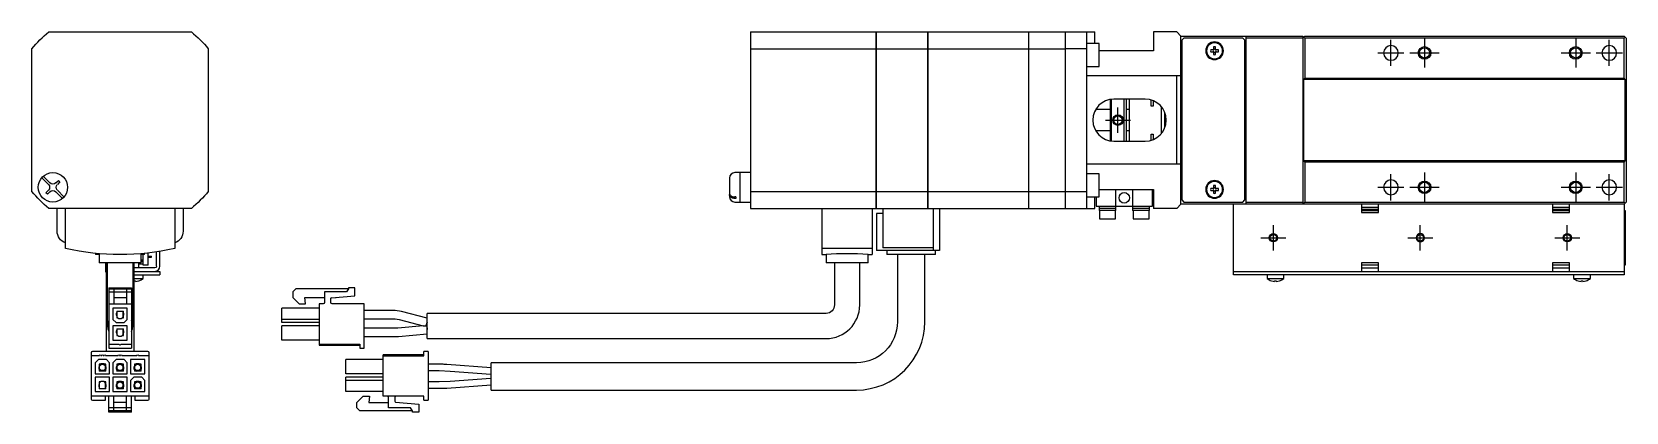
# Model space of a CAD drawing. Extents: x 0 to 783, y -8 to 230.
# Drawn here: x 403.8 to 783.4, y 71.1 to 161.6 of the extents above; entities that cross this region are included whole.
import ezdxf

# ---------------------------------------------------------------- set-up
doc = ezdxf.new("R2010")
doc.units = 0
doc.header["$LTSCALE"] = 0.5
doc.linetypes.add('CENTER', pattern=[50.8, 31.75, -6.35, 6.35, -6.35])
for name, color, linetype in [('MSM_CENTER', 1, 'CENTER'), ('MSM_CONTINUOUS', 7, 'CONTINUOUS'), ('MSM_NARROW', 5, 'CONTINUOUS')]:
    doc.layers.add(name, color=color, linetype=linetype)

msp = doc.modelspace()

# ---------------------------------------------------------------- linework, layer by layer
at = {"layer": 'MSM_CENTER'}
for p, q in [((727.4, 153.54), (727.4, 159.74)), ((735.4, 160.14), (735.4, 153.14)), ((771.4, 160.14), (771.4, 153.14)), ((779.4, 153.54), (779.4, 159.74)), ((724.3, 156.64), (730.5, 156.64)), ((731.9, 156.64), (738.9, 156.64)), ((767.9, 156.64), (774.9, 156.64)), ((776.3, 156.64), (782.5, 156.64)), ((659.4, 140.64), (665.4, 140.64)), ((662.4, 137.64), (662.4, 143.64)), ((727.4, 121.54), (727.4, 127.74)), ((735.4, 128.14), (735.4, 121.14)), ((771.4, 128.14), (771.4, 121.14)), ((779.4, 121.54), (779.4, 127.74)), ((724.3, 124.64), (730.5, 124.64)), ((731.9, 124.64), (738.9, 124.64)), ((767.9, 124.64), (774.9, 124.64)), ((776.3, 124.64), (782.5, 124.64)), ((699.4, 109.64), (699.4, 115.64)), ((734.4, 109.64), (734.4, 115.64)), ((769.4, 109.64), (769.4, 115.64)), ((696.4, 112.64), (702.4, 112.64)), ((731.4, 112.64), (737.4, 112.64)), ((766.4, 112.64), (772.4, 112.64))]:
    msp.add_line(p, q, dxfattribs=at)
at = {"layer": 'MSM_CONTINUOUS'}
for p, q in [((407.79, 161.64), (407.66, 161.51)), ((407.82, 161.64), (441.76, 161.64)), ((441.92, 161.51), (441.79, 161.64)), ((574.9, 161.64), (574.9, 119.64)), ((574.9, 161.64), (604.85, 161.64)), ((604.85, 119.64), (604.85, 161.64)), ((604.85, 161.59), (604.9, 161.59)), ((604.9, 119.64), (604.9, 161.64)), ((604.9, 161.64), (617.15, 161.64)), ((617.15, 119.64), (617.15, 161.64)), ((617.15, 161.59), (617.2, 161.59)), ((617.2, 161.64), (641.15, 161.64)), ((617.2, 119.64), (617.2, 161.64)), ((641.15, 119.64), (641.15, 161.64)), ((641.15, 161.59), (641.2, 161.59)), ((641.2, 161.64), (656.9, 161.64)), ((641.2, 119.64), (641.2, 161.64)), ((649.9, 119.64), (649.9, 161.64)), ((654.9, 161.64), (654.9, 119.64)), ((656.9, 158.89), (656.9, 161.64)), ((670.9, 161.64), (670.9, 157.14)), ((676.4, 161.64), (670.9, 161.64)), ((677.4, 160.64), (676.4, 161.64)), ((677.4, 120.64), (677.4, 160.64)), ((677.4, 160.64), (706.4, 160.64)), ((678.1, 160.14), (677.6, 159.64)), ((677.6, 159.64), (677.6, 121.64)), ((692.1, 160.14), (678.1, 160.14)), ((692.6, 159.64), (692.1, 160.14)), ((692.6, 121.64), (692.6, 159.64)), ((692.9, 120.64), (692.9, 160.64)), ((706.4, 160.14), (692.9, 160.14)), ((706.4, 160.64), (706.4, 120.64)), ((706.9, 160.64), (706.4, 160.14)), ((706.65, 160.39), (706.9, 160.14)), ((706.9, 160.64), (782.9, 160.64)), ((706.9, 160.14), (706.9, 150.64)), ((782.9, 160.14), (706.9, 160.14)), ((783.4, 160.14), (782.9, 160.64)), ((782.9, 160.14), (783.15, 160.39)), ((782.9, 150.64), (782.9, 160.14)), ((783.4, 160.14), (783.4, 121.14)), ((403.92, 157.77), (403.79, 157.64)), ((403.79, 123.67), (403.79, 157.61)), ((445.79, 157.64), (445.66, 157.77)), ((445.79, 157.61), (445.79, 123.67)), ((574.9, 157.61), (604.85, 157.61)), ((604.85, 157.35), (604.9, 157.35)), ((604.9, 157.61), (617.15, 157.61)), ((617.15, 157.35), (617.2, 157.35)), ((617.2, 157.61), (641.15, 157.61)), ((641.15, 157.35), (641.2, 157.35)), ((641.2, 157.61), (649.9, 157.61)), ((654.9, 157.64), (649.9, 157.64)), ((657.9, 158.89), (654.9, 158.89)), ((657.9, 153.39), (657.9, 158.89)), ((670.9, 157.14), (657.9, 157.14)), ((685.16, 157.38), (684.48, 157.38)), ((684.48, 156.9), (685.16, 156.9)), ((685.16, 158.06), (685.16, 157.38)), ((685.16, 156.9), (685.16, 156.22)), ((685.64, 157.38), (685.64, 158.06)), ((686.32, 157.38), (685.64, 157.38)), ((685.64, 156.22), (685.64, 156.9)), ((685.64, 156.9), (686.32, 156.9)), ((654.9, 153.39), (657.9, 153.39)), ((677.6, 154.89), (677.4, 154.89)), ((692.9, 154.89), (692.6, 154.89)), ((692.9, 154.39), (692.6, 154.39)), ((677.4, 151.14), (654.9, 151.14)), ((676.4, 130.14), (676.4, 151.14)), ((677.6, 150.64), (677.4, 150.64)), ((677.6, 148.14), (677.4, 148.14)), ((692.6, 148.89), (692.9, 148.89)), ((706.9, 150.64), (706.6, 150.34)), ((783.2, 150.34), (706.6, 150.34)), ((706.6, 150.34), (706.6, 130.94)), ((706.9, 150.64), (782.9, 150.64)), ((783.2, 150.34), (782.9, 150.64)), ((783.2, 130.94), (783.2, 150.34)), ((660.6, 135.7), (660.6, 145.57)), ((660.8, 145.6), (660.8, 135.67)), ((668.9, 145.64), (661.4, 145.64)), ((663.9, 135.64), (663.9, 145.64)), ((664.4, 135.64), (664.4, 145.64)), ((665.1, 145.64), (665.1, 135.64)), ((670.3, 143.97), (670.3, 145.44)), ((670.8, 145.26), (670.8, 143.97)), ((692.7, 145.64), (692.6, 145.64)), ((692.7, 135.64), (692.7, 145.64)), ((692.9, 145.44), (692.7, 145.64)), ((660.6, 143.14), (657.07, 143.14)), ((665.1, 143.14), (664.4, 143.14)), ((670.8, 143.99), (670.3, 143.99)), ((670.8, 143.97), (670.3, 143.97)), ((672.8, 137.51), (672.8, 143.77)), ((673.6, 138.93), (673.6, 142.34)), ((673.74, 141.89), (673.6, 141.89)), ((657.07, 138.14), (660.6, 138.14)), ((664.4, 138.14), (665.1, 138.14)), ((670.3, 137.3), (670.8, 137.3)), ((670.3, 135.84), (670.3, 137.3)), ((670.3, 137.29), (670.8, 137.29)), ((670.8, 137.3), (670.8, 136.01)), ((673.6, 139.39), (673.74, 139.39)), ((661.4, 135.64), (668.9, 135.64)), ((677.4, 133.14), (677.6, 133.14)), ((692.6, 135.64), (692.7, 135.64)), ((692.7, 135.64), (692.9, 135.84)), ((677.4, 130.14), (654.9, 130.14)), ((677.4, 130.64), (677.6, 130.64)), ((692.9, 132.39), (692.6, 132.39)), ((706.6, 130.94), (706.9, 130.64)), ((783.2, 130.94), (706.6, 130.94)), ((706.9, 130.64), (706.9, 121.14)), ((782.9, 130.64), (706.9, 130.64)), ((782.9, 130.64), (783.2, 130.94)), ((782.9, 121.14), (782.9, 130.64)), ((407.73, 125.34), (406.14, 126.93)), ((406.5, 127.28), (408.08, 125.7)), ((409.49, 125.7), (410.1, 126.3)), ((410.45, 125.95), (409.85, 125.34)), ((410.1, 126.3), (410.45, 125.95)), ((569.9, 126.84), (569.9, 122.44)), ((572.35, 128.14), (571.2, 128.14)), ((572.35, 128.14), (572.35, 121.14)), ((572.4, 128.09), (572.35, 128.09)), ((572.4, 128.14), (572.4, 121.14)), ((574.9, 128.14), (572.4, 128.14)), ((657.9, 127.89), (654.9, 127.89)), ((657.9, 122.39), (657.9, 127.89)), ((677.4, 126.39), (677.6, 126.39)), ((692.6, 126.89), (692.9, 126.89)), ((692.6, 126.39), (692.9, 126.39)), ((403.79, 123.64), (403.92, 123.51)), ((407.13, 123.33), (407.73, 123.93)), ((407.48, 122.98), (407.13, 123.33)), ((408.08, 123.58), (407.48, 122.98)), ((411.08, 121.99), (409.49, 123.58)), ((409.85, 123.93), (411.43, 122.35)), ((445.66, 123.51), (445.79, 123.64)), ((569.9, 123.27), (569.91, 123.16)), ((569.91, 123.16), (569.94, 123.05)), ((569.94, 123.05), (569.99, 122.94)), ((569.99, 122.94), (570.05, 122.84)), ((570.05, 122.84), (570.14, 122.74)), ((570.14, 122.74), (570.24, 122.65)), ((570.24, 122.65), (570.36, 122.56)), ((571.4, 122.35), (571.2, 122.35)), ((571.4, 121.99), (571.2, 121.99)), ((571.4, 122.35), (571.4, 121.99)), ((574.9, 123.67), (604.85, 123.67)), ((604.85, 123.92), (604.9, 123.92)), ((604.9, 123.67), (617.15, 123.67)), ((617.15, 123.92), (617.2, 123.92)), ((617.2, 123.67), (641.15, 123.67)), ((641.15, 123.92), (641.2, 123.92)), ((641.2, 123.67), (649.9, 123.67)), ((649.9, 123.64), (654.9, 123.64)), ((654.9, 122.39), (657.9, 122.39)), ((656.9, 119.64), (656.9, 122.39)), ((657.2, 122.39), (657.2, 120.14)), ((657.9, 124.14), (670.9, 124.14)), ((661.9, 119.14), (661.9, 124.14)), ((665.9, 124.14), (665.9, 119.14)), ((670.6, 120.14), (670.6, 124.14)), ((670.9, 124.14), (670.9, 119.64)), ((677.6, 121.64), (678.1, 121.14)), ((685.16, 124.38), (684.48, 124.38)), ((684.48, 123.9), (685.16, 123.9)), ((685.16, 125.06), (685.16, 124.38)), ((685.16, 123.9), (685.16, 123.22)), ((685.64, 124.38), (685.64, 125.06)), ((686.32, 124.38), (685.64, 124.38)), ((685.64, 123.22), (685.64, 123.9)), ((685.64, 123.9), (686.32, 123.9)), ((692.1, 121.14), (692.6, 121.64)), ((407.66, 119.77), (407.79, 119.64)), ((441.76, 119.64), (407.82, 119.64)), ((409.79, 114.22), (409.79, 119.64)), ((411.79, 110.07), (411.79, 119.64)), ((437.79, 119.64), (437.79, 110.07)), ((439.79, 119.64), (439.79, 114.22)), ((441.79, 119.64), (441.92, 119.77)), ((571.2, 121.14), (572.35, 121.14)), ((572.35, 121.19), (572.4, 121.19)), ((572.4, 121.14), (574.9, 121.14)), ((574.9, 119.64), (604.85, 119.64)), ((591.9, 119.64), (591.9, 108.64)), ((603.9, 119.64), (603.9, 108.64)), ((604.85, 119.69), (604.9, 119.69)), ((604.9, 119.64), (641.15, 119.64)), ((606.4, 118.44), (604.9, 118.44)), ((604.9, 118.44), (604.9, 109.64)), ((606.4, 119.64), (606.4, 110.24)), ((617.15, 119.69), (617.2, 119.69)), ((618.4, 119.64), (618.4, 109.64)), ((619.9, 119.64), (619.9, 109.64)), ((641.15, 119.69), (641.2, 119.69)), ((641.2, 119.64), (656.9, 119.64)), ((657.2, 120.14), (670.6, 120.14)), ((657.9, 120.14), (657.9, 119.14)), ((661.9, 119.64), (657.9, 119.64)), ((661.9, 119.14), (657.9, 119.14)), ((658, 119.14), (658, 117.14)), ((661.8, 117.14), (661.8, 119.14)), ((669.9, 119.64), (665.9, 119.64)), ((669.9, 119.14), (665.9, 119.14)), ((666, 119.14), (666, 117.14)), ((669.8, 117.14), (669.8, 119.14)), ((669.9, 119.14), (669.9, 120.14)), ((676.4, 119.64), (670.9, 119.64)), ((676.4, 119.64), (677.4, 120.64)), ((782.9, 120.64), (677.4, 120.64)), ((678.1, 121.14), (692.1, 121.14)), ((689.9, 103.84), (689.9, 120.64)), ((692.9, 121.14), (706.4, 121.14)), ((706.4, 121.14), (706.9, 120.64)), ((706.9, 121.14), (706.65, 120.89)), ((706.9, 121.14), (782.9, 121.14)), ((720.4, 120.64), (720.4, 118.64)), ((721.35, 119.84), (720.4, 119.84)), ((724.4, 119.34), (720.4, 119.34)), ((720.4, 119.14), (724.4, 119.14)), ((720.4, 118.64), (724.4, 118.64)), ((723.45, 119.84), (721.35, 119.84)), ((724.4, 119.84), (723.45, 119.84)), ((723.9, 119.14), (723.9, 119.34)), ((724.4, 118.64), (724.4, 120.64)), ((765.9, 120.64), (765.9, 118.64)), ((766.85, 119.84), (765.9, 119.84)), ((769.9, 119.34), (765.9, 119.34)), ((765.9, 119.14), (769.9, 119.14)), ((765.9, 118.64), (769.9, 118.64)), ((768.95, 119.84), (766.85, 119.84)), ((769.9, 119.84), (768.95, 119.84)), ((769.9, 118.64), (769.9, 120.64)), ((783.15, 120.89), (782.9, 121.14)), ((782.9, 120.64), (783.4, 121.14)), ((782.9, 120.64), (782.9, 103.84)), ((782.9, 119.14), (783.2, 119.14)), ((783.2, 119.14), (783.2, 106.14)), ((658, 117.14), (661.8, 117.14)), ((666, 117.14), (669.8, 117.14)), ((618.4, 110.24), (606.4, 110.24)), ((418.97, 108.93), (418.97, 108.64)), ((419.79, 108.64), (418.97, 108.64)), ((419.79, 108.85), (419.79, 106.64)), ((429.79, 106.64), (419.79, 106.64)), ((421.29, 106.64), (421.29, 105.04)), ((421.54, 85.54), (421.54, 106.64)), ((421.79, 91.64), (421.79, 106.64)), ((427.79, 106.64), (427.79, 91.64)), ((428.04, 106.64), (428.04, 85.54)), ((429.29, 105.44), (429.29, 106.64)), ((430.29, 106.39), (429.29, 106.39)), ((429.79, 106.64), (429.79, 108.85)), ((430.61, 108.64), (429.79, 108.64)), ((429.79, 107.39), (430.29, 107.39)), ((430.29, 107.16), (429.79, 107.16)), ((430.29, 106.93), (429.79, 106.93)), ((430.29, 106.14), (430.29, 108.64)), ((430.61, 108.64), (430.61, 108.93)), ((431.49, 106.14), (431.49, 109.02)), ((431.49, 108.26), (432.29, 108.26)), ((431.49, 108.01), (432.29, 108.01)), ((432.29, 108.01), (432.29, 108.26)), ((433.49, 105.84), (433.49, 109.28)), ((434.29, 105.84), (434.29, 109.4)), ((603.9, 110.07), (591.9, 110.07)), ((591.9, 108.64), (592.9, 108.64)), ((592.9, 108.64), (592.9, 106.64)), ((602.9, 106.64), (592.9, 106.64)), ((594.9, 106.64), (594.9, 96.64)), ((600.9, 96.64), (600.9, 106.64)), ((602.9, 108.64), (603.9, 108.64)), ((602.9, 106.64), (602.9, 108.64)), ((619.9, 109.64), (604.9, 109.64)), ((607.33, 109.64), (607.33, 108.64)), ((618.97, 108.64), (607.33, 108.64)), ((609.9, 108.64), (609.9, 92.64)), ((616.4, 92.64), (616.4, 108.64)), ((618.97, 108.64), (618.97, 109.64)), ((720.4, 106.64), (720.4, 104.64)), ((724.4, 106.64), (720.4, 106.64)), ((724.4, 104.64), (724.4, 106.64)), ((769.9, 106.64), (765.9, 106.64)), ((765.9, 106.64), (765.9, 104.64)), ((769.9, 104.64), (769.9, 106.64)), ((433.09, 105.44), (428.04, 105.44)), ((428.04, 104.64), (434.29, 104.64)), ((428.04, 103.84), (434.29, 103.84)), ((428.04, 102.94), (430.29, 102.94)), ((431.49, 106.14), (430.29, 106.14)), ((430.29, 102.94), (430.29, 103.84)), ((434.29, 104.64), (434.29, 103.84)), ((689.9, 104.64), (782.9, 104.64)), ((782.9, 103.84), (689.9, 103.84)), ((697.9, 103.84), (697.9, 102.94)), ((697.9, 102.94), (701.9, 102.94)), ((701.9, 102.94), (701.9, 103.84)), ((724.4, 106.14), (720.4, 106.14)), ((720.4, 105.44), (724.4, 105.44)), ((769.9, 106.14), (765.9, 106.14)), ((765.9, 105.44), (769.9, 105.44)), ((770.9, 103.84), (770.9, 102.94)), ((770.9, 102.94), (774.9, 102.94)), ((774.9, 102.94), (774.9, 103.84)), ((783.2, 106.14), (782.9, 106.14)), ((422.09, 100.74), (427.49, 100.74)), ((422.09, 100.74), (422.09, 86.34)), ((422.09, 100.44), (427.49, 100.44)), ((422.09, 99.74), (427.49, 99.74)), ((423.29, 100.44), (423.29, 96.94)), ((426.29, 100.44), (426.29, 96.94)), ((427.49, 100.74), (427.49, 86.34)), ((428.09, 102.38), (428.49, 102.38)), ((428.09, 102.25), (428.09, 102.38)), ((428.49, 102.38), (428.49, 102.25)), ((429.22, 102.38), (429.24, 102.38)), ((466.6, 100.44), (465.9, 99.74)), ((465.9, 99.74), (465.9, 98.44)), ((479.2, 100.44), (466.6, 100.44)), ((473.45, 99.74), (473.45, 97.24)), ((478.7, 99.74), (473.45, 99.74)), ((475.13, 98.34), (480.7, 98.82)), ((475.13, 98.34), (480.7, 98.82)), ((479.2, 100.44), (478.7, 99.74)), ((479.2, 100.74), (479.2, 100.44)), ((480.7, 100.74), (479.2, 100.74)), ((480.7, 98.82), (480.7, 100.74)), ((698.95, 102.38), (698.97, 102.38)), ((699.7, 102.38), (700.1, 102.38)), ((699.7, 102.25), (699.7, 102.38)), ((700.1, 102.38), (700.1, 102.25)), ((700.83, 102.38), (700.85, 102.38)), ((771.95, 102.38), (771.97, 102.38)), ((772.7, 102.38), (773.1, 102.38)), ((772.7, 102.25), (772.7, 102.38)), ((773.1, 102.38), (773.1, 102.25)), ((773.83, 102.38), (773.85, 102.38)), ((422.09, 96.94), (427.49, 96.94)), ((423.09, 95.84), (423.09, 93.19)), ((426.49, 95.84), (423.09, 95.84)), ((423.29, 98.44), (426.29, 98.44)), ((423.99, 95.19), (423.99, 94.69)), ((423.99, 95.19), (425.59, 95.19)), ((424.04, 95.19), (424.04, 93.81)), ((425.54, 93.81), (425.54, 95.19)), ((425.59, 94.69), (425.59, 95.19)), ((426.49, 93.19), (426.49, 95.84)), ((472.2, 95.84), (463.3, 95.84)), ((463.3, 92.44), (463.3, 95.84)), ((465.9, 98.44), (467.4, 96.94)), ((465.9, 98.44), (467.4, 96.94)), ((467.4, 96.94), (468.9, 96.94)), ((467.4, 96.94), (468.9, 96.94)), ((468.77, 98.44), (473.45, 98.44)), ((468.9, 96.94), (468.77, 98.44)), ((468.77, 98.44), (473.45, 98.44)), ((473.15, 96.94), (472.2, 96.94)), ((472.2, 96.94), (472.2, 87.34)), ((474.95, 97.24), (474.95, 98.14)), ((475.13, 98.34), (476.28, 98.44)), ((475.13, 98.34), (476.28, 98.44)), ((482.9, 96.94), (475.25, 96.94)), ((476.28, 98.44), (476.28, 98.44)), ((482.9, 86.34), (482.9, 96.94)), ((490.26, 95.31), (482.9, 95.31)), ((491.77, 95.12), (490.26, 95.31)), ((497.9, 93.52), (491.77, 95.12)), ((423.09, 93.19), (423.84, 92.44)), ((423.09, 91.64), (423.09, 88.24)), ((426.49, 91.64), (423.09, 91.64)), ((423.84, 92.44), (425.74, 92.44)), ((424.04, 94.69), (423.89, 94.69)), ((423.89, 94.69), (423.89, 94.19)), ((423.89, 94.19), (424.04, 94.19)), ((423.99, 94.19), (423.99, 93.54)), ((423.99, 93.54), (424.31, 93.54)), ((424.04, 93.81), (424.41, 93.44)), ((424.41, 93.44), (425.16, 93.44)), ((425.16, 93.44), (425.54, 93.81)), ((425.26, 93.54), (425.59, 93.54)), ((425.54, 94.69), (425.69, 94.69)), ((425.54, 94.19), (425.69, 94.19)), ((425.59, 93.54), (425.59, 94.19)), ((425.69, 94.19), (425.69, 94.69)), ((425.74, 92.44), (426.49, 93.19)), ((426.49, 88.24), (426.49, 91.64)), ((472.2, 93.19), (463.3, 93.19)), ((472.2, 92.44), (463.3, 92.44)), ((472.2, 92.44), (463.3, 92.44)), ((463.3, 88.24), (463.3, 91.64)), ((472.2, 91.64), (463.3, 91.64)), ((482.9, 93.31), (490.26, 93.31)), ((490.8, 91.11), (482.9, 91.11)), ((490.26, 93.31), (491.27, 93.18)), ((490.9, 91.12), (490.8, 91.11)), ((496.95, 91.7), (490.9, 91.12)), ((491.27, 93.18), (496.95, 91.7)), ((496.95, 91.7), (497.68, 91.64)), ((497.9, 92.49), (497.68, 91.64)), ((497.71, 91.77), (497.68, 91.64)), ((497.68, 91.64), (497.71, 91.77)), ((497.71, 91.77), (497.9, 92.49)), ((497.8, 91.78), (497.71, 91.77)), ((497.8, 91.78), (497.9, 90.79)), ((497.9, 88.64), (497.9, 94.64)), ((592.9, 94.64), (497.9, 94.64)), ((422.09, 87.34), (424.54, 87.34)), ((423.09, 88.24), (426.49, 88.24)), ((424.04, 90.49), (423.89, 90.49)), ((423.89, 90.49), (423.89, 89.99)), ((423.89, 89.99), (424.04, 89.99)), ((423.99, 90.99), (425.59, 90.99)), ((423.99, 90.99), (423.99, 90.49)), ((423.99, 89.99), (423.99, 89.34)), ((423.99, 89.34), (424.31, 89.34)), ((424.04, 90.99), (424.04, 89.61)), ((424.04, 89.61), (424.41, 89.24)), ((424.41, 89.24), (425.16, 89.24)), ((425.04, 87.34), (427.49, 87.34)), ((425.16, 89.24), (425.54, 89.61)), ((425.26, 89.34), (425.59, 89.34)), ((425.54, 89.61), (425.54, 90.99)), ((425.54, 90.49), (425.69, 90.49)), ((425.54, 89.99), (425.69, 89.99)), ((425.59, 90.49), (425.59, 90.99)), ((425.59, 89.34), (425.59, 89.99)), ((425.69, 89.99), (425.69, 90.49)), ((472.2, 88.24), (463.3, 88.24)), ((472.2, 88.24), (463.3, 88.24)), ((472.2, 87.34), (481.9, 87.34)), ((472.2, 87.34), (481.9, 87.34)), ((472.2, 87.34), (472.2, 87.09)), ((481.9, 87.34), (481.9, 86.34)), ((482.9, 89.11), (490.8, 89.11)), ((490.8, 89.11), (491.09, 89.13)), ((491.09, 89.13), (497.9, 89.78)), ((497.9, 88.64), (592.9, 88.64)), ((417.89, 85.24), (417.89, 74.24)), ((419.79, 84.54), (417.89, 84.54)), ((431.39, 85.54), (418.19, 85.54)), ((419.64, 83.64), (418.89, 82.89)), ((421.54, 83.64), (419.64, 83.64)), ((420.34, 84.54), (420.29, 84.54)), ((420.89, 84.54), (420.84, 84.54)), ((424.26, 84.54), (421.39, 84.54)), ((422.29, 82.89), (421.54, 83.64)), ((422.09, 86.34), (427.49, 86.34)), ((423.84, 83.64), (423.09, 82.89)), ((425.74, 83.64), (423.84, 83.64)), ((424.81, 84.54), (424.76, 84.54)), ((428.74, 84.54), (425.31, 84.54)), ((426.49, 82.89), (425.74, 83.64)), ((430.69, 83.64), (427.29, 83.64)), ((427.29, 83.64), (427.29, 80.24)), ((431.69, 84.54), (429.24, 84.54)), ((430.69, 80.24), (430.69, 83.64)), ((431.69, 74.24), (431.69, 85.24)), ((472.2, 87.09), (481.9, 87.09)), ((478.55, 80.24), (478.55, 83.64)), ((487.45, 83.64), (478.55, 83.64)), ((481.9, 86.34), (482.9, 86.34)), ((481.9, 86.34), (482.9, 86.34)), ((487.45, 74.94), (487.45, 84.79)), ((497.15, 84.79), (487.45, 84.79)), ((487.45, 84.54), (497.15, 84.54)), ((497.15, 84.54), (497.15, 85.54)), ((498.15, 85.54), (497.15, 85.54)), ((498.15, 85.54), (498.15, 73.94)), ((418.89, 82.89), (418.89, 80.24)), ((418.89, 80.24), (422.29, 80.24)), ((419.84, 81.89), (419.69, 81.89)), ((419.69, 81.89), (419.69, 81.39)), ((419.69, 81.39), (419.84, 81.39)), ((420.11, 82.54), (419.79, 82.54)), ((419.79, 82.54), (419.79, 81.89)), ((419.79, 81.39), (419.79, 80.89)), ((421.39, 80.89), (419.79, 80.89)), ((420.21, 82.64), (419.84, 82.26)), ((419.84, 82.26), (419.84, 80.89)), ((420.96, 82.64), (420.21, 82.64)), ((420.9, 80.89), (420.37, 81.04)), ((420.8, 82.48), (421.25, 82.35)), ((421.06, 82.54), (420.96, 82.64)), ((421.39, 82.54), (421.06, 82.54)), ((421.34, 82.26), (421.06, 82.54)), ((421.34, 80.89), (421.34, 82.26)), ((421.49, 81.89), (421.34, 81.89)), ((421.49, 81.39), (421.34, 81.39)), ((421.39, 81.89), (421.39, 82.54)), ((421.39, 80.89), (421.39, 81.39)), ((421.49, 81.39), (421.49, 81.89)), ((422.29, 80.24), (422.29, 82.89)), ((423.09, 82.89), (423.09, 80.24)), ((423.09, 80.24), (426.49, 80.24)), ((424.04, 81.89), (423.89, 81.89)), ((423.89, 81.89), (423.89, 81.39)), ((423.89, 81.39), (424.04, 81.39)), ((424.31, 82.54), (423.99, 82.54)), ((423.99, 82.54), (423.99, 81.89)), ((423.99, 81.39), (423.99, 80.89)), ((425.59, 80.89), (423.99, 80.89)), ((424.41, 82.64), (424.04, 82.26)), ((424.04, 82.26), (424.04, 80.89)), ((424.04, 80.89), (424.04, 80.97)), ((425.16, 82.64), (424.41, 82.64)), ((425.54, 82.26), (425.16, 82.64)), ((425.59, 82.54), (425.26, 82.54)), ((425.53, 80.89), (425.54, 80.97)), ((425.54, 80.89), (425.54, 82.26)), ((425.69, 81.89), (425.54, 81.89)), ((425.69, 81.39), (425.54, 81.39)), ((425.59, 81.89), (425.59, 82.54)), ((425.59, 80.89), (425.59, 81.39)), ((425.69, 81.39), (425.69, 81.89)), ((426.49, 80.24), (426.49, 82.89)), ((427.29, 80.24), (430.69, 80.24)), ((428.24, 81.89), (428.09, 81.89)), ((428.09, 81.89), (428.09, 81.39)), ((428.09, 81.39), (428.24, 81.39)), ((428.51, 82.54), (428.19, 82.54)), ((428.19, 82.54), (428.19, 81.89)), ((428.19, 81.39), (428.19, 80.89)), ((429.79, 80.89), (428.19, 80.89)), ((428.61, 82.64), (428.24, 82.26)), ((428.24, 82.26), (428.24, 80.89)), ((428.77, 82.48), (428.32, 82.35)), ((429.36, 82.64), (428.61, 82.64)), ((428.67, 80.89), (429.2, 81.04)), ((429.74, 82.26), (429.36, 82.64)), ((429.79, 82.54), (429.46, 82.54)), ((429.74, 80.89), (429.74, 82.26)), ((429.89, 81.89), (429.74, 81.89)), ((429.89, 81.39), (429.74, 81.39)), ((429.79, 81.89), (429.79, 82.54)), ((429.79, 80.89), (429.79, 81.39)), ((429.89, 81.39), (429.89, 81.89)), ((487.45, 80.24), (478.55, 80.24)), ((501.75, 82.51), (498.15, 82.51)), ((498.15, 81.01), (500.78, 81.01)), ((500.78, 81.01), (503.41, 80.91)), ((513.15, 81.64), (502.61, 82.48)), ((503.41, 80.91), (513.09, 80.14)), ((513.15, 76.39), (513.15, 82.89)), ((600.15, 82.89), (513.15, 82.89)), ((418.89, 79.44), (418.89, 76.04)), ((422.29, 79.44), (418.89, 79.44)), ((418.89, 76.04), (422.29, 76.04)), ((419.84, 77.69), (419.69, 77.69)), ((419.69, 77.69), (419.69, 77.19)), ((419.69, 77.19), (419.84, 77.19)), ((420.11, 78.34), (419.79, 78.34)), ((419.79, 78.34), (419.79, 77.69)), ((419.79, 77.19), (419.79, 76.69)), ((421.39, 76.69), (419.79, 76.69)), ((420.21, 78.44), (419.84, 78.06)), ((419.84, 78.06), (419.84, 76.69)), ((420.96, 78.44), (420.21, 78.44)), ((421.06, 78.34), (420.96, 78.44)), ((421.39, 78.34), (421.06, 78.34)), ((421.34, 78.06), (421.06, 78.34)), ((421.34, 76.69), (421.34, 78.06)), ((421.49, 77.69), (421.34, 77.69)), ((421.49, 77.19), (421.34, 77.19)), ((421.39, 77.69), (421.39, 78.34)), ((421.39, 76.69), (421.39, 77.19)), ((421.49, 77.19), (421.49, 77.69)), ((422.29, 76.04), (422.29, 79.44)), ((423.09, 79.44), (423.09, 76.04)), ((426.49, 79.44), (423.09, 79.44)), ((423.09, 76.04), (426.49, 76.04)), ((424.04, 77.69), (423.89, 77.69)), ((423.89, 77.69), (423.89, 77.19)), ((423.89, 77.19), (424.04, 77.19)), ((423.99, 78.34), (423.99, 77.69)), ((424.31, 78.34), (423.99, 78.34)), ((423.99, 77.19), (423.99, 76.69)), ((425.59, 76.69), (423.99, 76.69)), ((424.41, 78.44), (424.04, 78.06)), ((424.04, 78.06), (424.04, 76.69)), ((425.16, 78.44), (424.41, 78.44)), ((425.54, 78.06), (425.16, 78.44)), ((425.59, 78.34), (425.26, 78.34)), ((425.54, 76.69), (425.54, 78.06)), ((425.69, 77.69), (425.54, 77.69)), ((425.69, 77.19), (425.54, 77.19)), ((425.59, 77.69), (425.59, 78.34)), ((425.59, 76.69), (425.59, 77.19)), ((425.69, 77.19), (425.69, 77.69)), ((426.49, 76.04), (426.49, 79.44)), ((428.04, 79.44), (427.29, 78.69)), ((427.29, 78.69), (427.29, 76.04)), ((427.29, 76.04), (430.69, 76.04)), ((429.94, 79.44), (428.04, 79.44)), ((428.24, 77.69), (428.09, 77.69)), ((428.09, 77.69), (428.09, 77.19)), ((428.09, 77.19), (428.24, 77.19)), ((428.51, 78.34), (428.19, 78.34)), ((428.19, 78.34), (428.19, 77.69)), ((428.19, 77.19), (428.19, 76.69)), ((429.79, 76.69), (428.19, 76.69)), ((428.61, 78.44), (428.24, 78.06)), ((428.24, 78.06), (428.24, 76.69)), ((428.24, 76.99), (428.78, 76.84)), ((429.36, 78.44), (428.61, 78.44)), ((429.19, 78.29), (428.64, 78.44)), ((429.74, 78.06), (429.36, 78.44)), ((429.79, 78.34), (429.46, 78.34)), ((429.74, 76.69), (429.74, 78.06)), ((429.89, 77.69), (429.74, 77.69)), ((429.89, 77.19), (429.74, 77.19)), ((429.79, 77.69), (429.79, 78.34)), ((429.79, 76.69), (429.79, 77.19)), ((429.89, 77.19), (429.89, 77.69)), ((430.69, 78.69), (429.94, 79.44)), ((430.69, 76.04), (430.69, 78.69)), ((487.45, 79.44), (478.55, 79.44)), ((478.55, 76.04), (478.55, 79.44)), ((487.45, 78.69), (478.55, 78.69)), ((487.45, 76.04), (478.55, 76.04)), ((500.78, 78.31), (498.15, 78.31)), ((498.15, 76.81), (501.78, 76.81)), ((503.41, 78.41), (500.78, 78.31)), ((502.58, 76.84), (513.15, 77.64)), ((513.09, 79.14), (503.41, 78.41)), ((513.15, 76.39), (600.15, 76.39)), ((431.69, 74.94), (417.89, 74.94)), ((418.19, 73.94), (421.29, 73.94)), ((421.29, 73.94), (421.29, 74.94)), ((422.09, 71.14), (422.09, 74.94)), ((427.49, 72.14), (422.09, 72.14)), ((423.29, 71.44), (423.29, 74.94)), ((426.29, 73.44), (423.29, 73.44)), ((426.29, 71.44), (426.29, 74.94)), ((427.49, 71.14), (427.49, 74.94)), ((428.29, 74.94), (428.29, 73.94)), ((428.29, 73.94), (431.39, 73.94)), ((481.15, 73.44), (482.65, 74.94)), ((481.15, 72.14), (481.15, 73.44)), ((481.85, 71.44), (481.15, 72.14)), ((482.65, 74.94), (484.15, 74.94)), ((484.15, 74.94), (484.02, 73.44)), ((484.02, 73.44), (488.7, 73.44)), ((497.15, 74.94), (487.45, 74.94)), ((488.7, 72.14), (488.7, 74.64)), ((493.95, 72.14), (488.7, 72.14)), ((490.2, 74.64), (490.2, 73.74)), ((490.38, 73.54), (495.95, 73.05)), ((494.45, 71.44), (493.95, 72.14)), ((495.95, 73.05), (495.95, 71.14)), ((497.15, 73.94), (497.15, 74.94)), ((497.15, 73.94), (498.15, 73.94)), ((427.49, 71.44), (422.09, 71.44)), ((427.49, 71.14), (422.09, 71.14)), ((494.45, 71.44), (481.85, 71.44)), ((494.45, 71.14), (494.45, 71.44)), ((495.95, 71.14), (494.45, 71.14))]:
    msp.add_line(p, q, dxfattribs=at)
at = {"layer": 'MSM_CONTINUOUS', "extrusion": (0, 0, -1)}
for p, q in [((569.9, 122.84), (569.9, 122.92)), ((569.93, 122.73), (569.9, 122.84)), ((569.97, 122.62), (569.93, 122.73)), ((570.03, 122.52), (569.97, 122.62)), ((570.11, 122.42), (570.03, 122.52)), ((570.2, 122.32), (570.11, 122.42)), ((570.32, 122.24), (570.2, 122.32)), ((570.44, 122.17), (570.32, 122.24))]:
    msp.add_line(p, q, dxfattribs=at)
for centre, radius in [((-685.4, 157.14), 2.1), ((-685.4, 157.14), 1.9), ((-727.4, 156.64), 1.75), ((-779.4, 156.64), 1.75), ((-685.4, 124.14), 2.1), ((-685.4, 124.14), 1.9), ((-727.4, 124.64), 1.75), ((-779.4, 124.64), 1.75)]:
    msp.add_circle(centre, radius, dxfattribs=at)
at = {"layer": 'MSM_CONTINUOUS'}
for centre, radius in [((735.4, 156.64), 1.23), ((771.4, 156.64), 1.23), ((662.4, 140.64), 1.01), ((408.79, 124.64), 3.5), ((735.4, 124.64), 1.23), ((771.4, 124.64), 1.23), ((663.9, 122.14), 1.25), ((699.4, 112.64), 0.783), ((734.4, 112.64), 0.783), ((769.4, 112.64), 0.783), ((420.59, 81.76), 0.75), ((424.79, 81.76), 0.75), ((428.99, 81.76), 0.75), ((424.79, 77.56), 0.75), ((428.99, 77.56), 0.75)]:
    msp.add_circle(centre, radius, dxfattribs=at)
at = {"layer": 'MSM_CONTINUOUS', "extrusion": (0, 0, -1)}
for centre, radius, start, end in [((-424.79, 140.64), 27, 38.9424, 51.0576), ((-424.79, 140.64), 27, 128.9424, 141.0576), ((-407.02, 124.64), 1, 135, 225), ((-408.79, 126.41), 1, 225, 315), ((-410.55, 124.64), 1, 315, 45), ((-424.79, 140.64), 27, 308.9424, 321.0576), ((-408.79, 122.87), 1, 45, 135), ((-424.79, 140.64), 27, 218.9424, 231.0576), ((-571.19, 123.69), 1.7, 269.6491, 296.0354), ((-412.79, 114.22), 3, 289.4712, 0), ((-436.79, 114.22), 3, 180, 250.5288), ((-424.79, 168.64), 60, 257.4867, 282.5133), ((-433.09, 105.84), 0.4, 180, 270), ((-424.79, 94.31), 1, 41.4089, 61.0443), ((-424.79, 94.31), 1, 118.9543, 138.5897), ((-473.15, 97.24), 0.3, 180, 270), ((-475.15, 98.14), 0.2, 0, 85), ((-475.15, 98.14), 0.2, 0, 85), ((-475.25, 97.24), 0.3, 270, 0), ((-592.9, 96.64), 2, 180, 270), ((-600.15, 92.64), 9.75, 180, 270), ((-424.79, 90.11), 1, 41.4089, 61.0443), ((-424.79, 87.34), 0.25, 179.9993, 359.9993), ((-424.79, 90.11), 1, 118.9543, 138.5897), ((-420.04, 84.54), 0.25, 0, 180), ((-420.59, 84.54), 0.25, 0, 180), ((-421.14, 84.54), 0.25, 0, 180), ((-424.51, 84.54), 0.25, 0, 180), ((-425.06, 84.54), 0.25, 0, 180), ((-428.99, 84.54), 0.25, 0, 180)]:
    msp.add_arc(centre, radius, start, end, dxfattribs=at)
at = {"layer": 'MSM_CONTINUOUS'}
for centre, radius, start, end in [((685.4, 157.14), 0.95, 165.3667, 194.6333), ((685.4, 157.14), 0.365, 138.8496, 221.1504), ((685.4, 157.14), 0.95, 75.3667, 104.6333), ((685.4, 157.14), 0.365, 48.8496, 131.1504), ((685.4, 157.14), 0.365, 228.8496, 311.1504), ((685.4, 157.14), 0.95, 255.3667, 284.6333), ((685.4, 157.14), 0.365, 318.8496, 41.1504), ((685.4, 157.14), 0.95, 345.3667, 14.6333), ((661.4, 140.64), 5, 90, 270), ((668.9, 140.64), 5, 270, 90), ((571.2, 126.84), 1.3, 90, 180), ((571.2, 122.44), 1.3, 180, 270), ((571.18, 124.01), 1.66, 240.2498, 270.584), ((685.4, 124.14), 0.95, 165.3667, 194.6333), ((685.4, 124.14), 0.365, 138.8496, 221.1504), ((685.4, 124.14), 0.95, 75.3667, 104.6333), ((685.4, 124.14), 0.365, 48.8496, 131.1504), ((685.4, 124.14), 0.365, 228.8496, 311.1504), ((685.4, 124.14), 0.95, 255.3667, 284.6333), ((685.4, 124.14), 0.365, 318.8496, 41.1504), ((685.4, 124.14), 0.95, 345.3667, 14.6333), ((597.9, 48.85), 60, 85.2198, 94.7802), ((422.49, 105.04), 1.2, 180, 217.6585), ((428.29, 105.44), 3.2, 287.27, 308.6822), ((433.09, 105.84), 1.2, 270, 0), ((699.9, 105.44), 3.2, 231.3178, 252.73), ((699.9, 105.44), 3.2, 287.27, 308.6822), ((772.9, 105.44), 3.2, 231.3178, 252.73), ((772.9, 105.44), 3.2, 287.27, 308.6822), ((428.29, 105.44), 3.19, 265.5104, 266.4096), ((428.29, 105.44), 3.19, 273.5904, 286.9053), ((699.9, 105.44), 3.19, 253.0947, 266.4096), ((699.9, 105.44), 3.19, 273.5904, 286.9053), ((772.9, 105.44), 3.19, 253.0947, 266.4096), ((772.9, 105.44), 3.19, 273.5904, 286.9053), ((475.15, 98.14), 0.2, 95, 180), ((475.15, 98.14), 0.2, 95, 180), ((592.9, 96.64), 8, 270, 0), ((424.79, 91.64), 3, 154.1588, 205.8426), ((424.79, 91.64), 3, 334.1588, 25.8426), ((600.15, 92.64), 16.25, 270, 0), ((418.19, 85.24), 0.3, 90, 180), ((431.39, 85.24), 0.3, 0, 90), ((501.75, 71.76), 10.75, 85.452, 90), ((513.09, 80.22), 0.0791, 271.0079, 320.2631), ((501.78, 87.56), 10.75, 270, 274.2892), ((513.1, 79.07), 0.0698, 39.2059, 91.6718), ((418.19, 74.24), 0.3, 180, 270), ((431.39, 74.24), 0.3, 270, 0), ((488.4, 74.64), 0.3, 0, 90), ((490.5, 74.64), 0.3, 90, 180), ((490.4, 73.74), 0.2, 180, 265)]:
    msp.add_arc(centre, radius, start, end, dxfattribs=at)
at = {"layer": 'MSM_NARROW'}
for centre, radius in [((735.4, 156.64), 1.5), ((771.4, 156.64), 1.5), ((662.4, 140.64), 1.25), ((735.4, 124.64), 1.5), ((771.4, 124.64), 1.5), ((699.4, 112.64), 1), ((769.4, 112.64), 1)]:
    msp.add_circle(centre, radius, dxfattribs=at)
at = {"layer": 'MSM_NARROW', "extrusion": (0, 0, -1)}
msp.add_circle((-734.4, 112.64), 1, dxfattribs=at)

doc.saveas('drawing.dxf')
